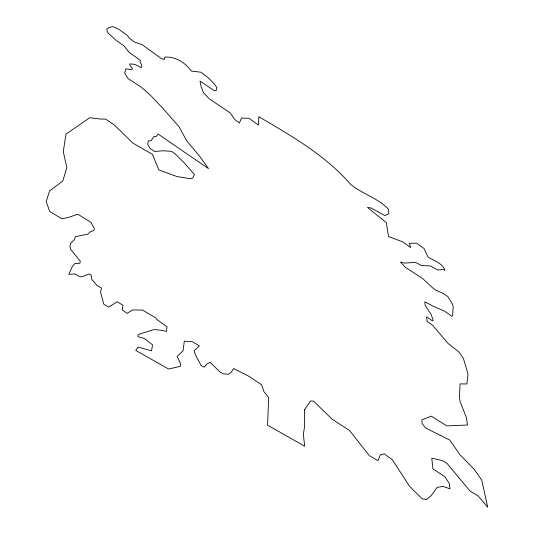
<?xml version="1.0" encoding="UTF-8"?>
<svg xmlns="http://www.w3.org/2000/svg" width="534" height="534" viewBox="0 0 534 534"><rect width="100%" height="100%" fill="white"/><g stroke="black" fill="none" stroke-linecap="round" stroke-linejoin="round"><path stroke-width="0.8" d="M304.48 409.812L304.367 427.914L303.345 434.262L304.694 446.23L267.561 425.164L268.682 397.51L264.05 391.849L261.62 384.84L249.258 376.457L233.592 368.553L231.115 372.458L228.545 374.221L223.426 373.927L219.614 371.711L210.209 362.226L206.792 364.081L204.182 367.198L201.044 365.383L195.577 355.103L194.009 350.684L199.429 345.892L192.287 341.687L184.303 341.193L183.075 350.758L177.121 356.365L180.719 364.201L180.445 366.304L168.577 369.027L135.776 350.417L138.079 347.113L151.569 350.791L152.524 344.844L144.374 338.483L137.839 336.667L138.219 334.511L153.939 329.558L160.507 330.166L166.388 331.394L167.055 326.888L156.749 319.399L155.888 317.957L142.511 310.067L132.452 309.96L127.099 313.405L122.139 309.62L123.007 305.234L117.173 301.81L108.676 307.083L103.823 304.267L100.552 292.238L101.493 288.053L96.761 285.269L91.668 279.215L91.18 275.257L88.991 273.955L83.144 276.358L80.093 276.886L75.06 273.929L68.779 274.342L72.103 267.033L74.62 263.696L79.82 263.182L80.327 261.193L70.481 249.218L69.961 246.321L70.855 243.023L74.633 239.305L75.334 236.696L87.95 234.119L89.966 232.05L94.057 230.254L94.431 228.746L90.96 222.311L78.712 214.735L76.749 214.508L68.566 217.418L61.75 218.786L49.635 211.377L46.238 201.538L49.562 190.945L62.785 181.033L66.85 167.536L63.279 151.596L66.002 134.121L89.719 117.734L100.245 119.022L105.732 119.142L114.276 124.909L132.819 143.059L152.537 154.413L158.805 169.905L177.054 176.567L190.064 178.67L192.527 178.176L194.563 174.571L183.963 162.55L174.972 153.719L171.494 151.342L163.457 150.775L154.52 151.436L150.241 148.545L147.671 144.12L148.325 140.969L151.075 140.756L153.932 136.557L156.555 136.337L158.031 134.027L208.494 168.631L199.482 156.028L186.72 140.843L179.003 126.712L163.057 108.556L150.595 95.392L141.61 87.409L127.94 78.505L124.716 73.191L125.85 68.826L131.931 69.794L132.339 68.172L129.742 64.954L130.022 63.88L134.902 64.394L141.33 67.631L141.87 65.362L140.015 61.697L140.329 60.382L129.208 52.405L124.108 45.984L115.738 39.963L107.461 32.42L106.707 29.27L109.076 27.381L113.028 26.7L118.361 28.983L127.699 35.758L129.228 38.174L134.828 42.233L142.017 44.549L161.415 58.633L164.318 59.448L164.806 57.118C175.232 56.244 185.512 62.758 191.332 71.089L200.797 72.19L207.526 77.13L213.84 83.371L216.784 87.469L216.403 90.413L213.867 90.413L199.996 81.088L201.051 86.508L203.474 92.736L209.215 98.777L229.98 112.727L235.067 119.81L239.426 122.953L241.468 118.061L249.031 118.301L258.316 125.063L258.89 116.739C291.471 135.936 325.226 155.127 350.291 184.043C362.045 193.922 377.805 197.934 388.485 209.188L388.899 213.76L384.78 215.522L371.077 207.98L367.465 207.406L386.342 222.711L388.532 236.575L402.763 241.862L410.606 247.516L409.431 243.297L416.647 243.197L424.063 248.584L428.034 257.108C433.922 260.746 442.566 263.229 445.022 270.304L443.367 269.577L437.513 269.917L430.558 265.952L421.386 265.545L415.545 262.354L404.585 263.088L400.427 262.06L405.273 267.22L422.628 278.528L433.381 288.493L435.39 289.909L443.727 293.687L447.879 296.624L452.218 303.733L453.186 306.436L452.652 315.881L451.837 316.235L444.729 311.275L432.487 305.875L424.777 301.777L425.211 305.388L431.185 314.573L433.214 320.327L432.467 320.874L426.586 316.836L427.147 321.481L432.573 325.193L447.913 343.309L459.093 352.14L463.425 358.494L468.011 374.087L466.916 383.959L460.068 383.893L459.42 396.916L460.061 401.408L466.449 417.755L467.51 424.997L446.804 425.892L431.325 416.16L421.8 419.871L422.194 423.642L425.525 427.961L449.815 440.089L459.687 454.407L474.285 469.426L481.748 480.179L487.762 507.3L478.184 495.939L470.114 491.12L447.125 463.492L442.259 460.548L431.766 458.179L432.94 468.912L444.835 476.642L449.294 483.477L449.948 488.824L442.946 486.361L437.099 487.449L431.245 495.552L426.553 499.59L422.214 498.816L409.578 486.341L392.31 459.654L384.226 453.84L380.395 454.855L377.952 460.688L369.314 455.656L349.596 430.531L332.041 419.17L313.612 401.161L310.514 401.021L304.48 409.812"/></g></svg>
